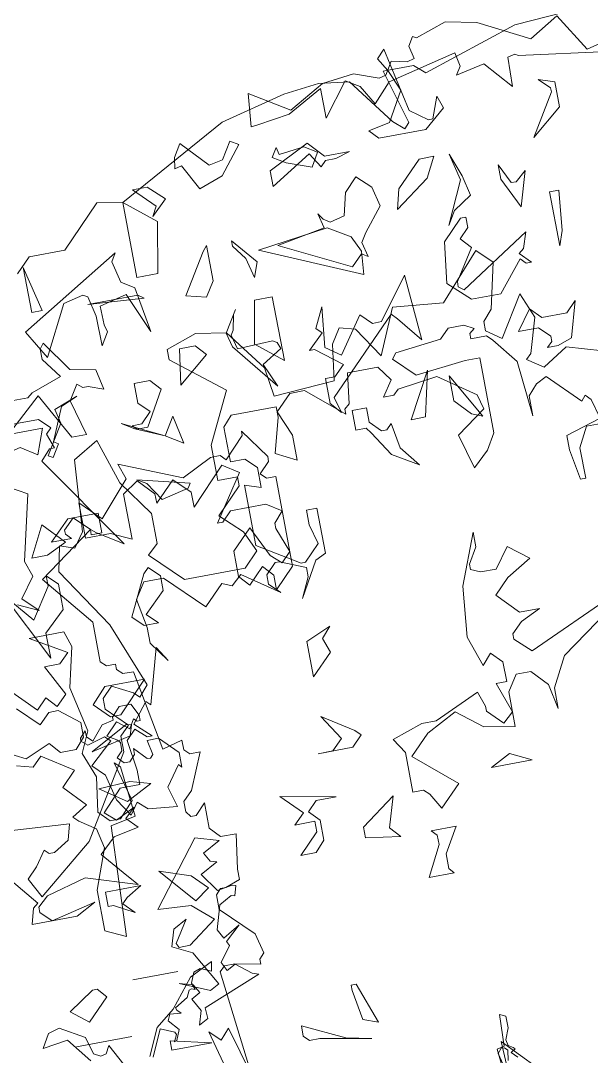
# Model space of a CAD drawing. Header units: millimetres. Extents: x 1418 to 1811, y 1796 to 1956.
# Drawn here: x 1475.98 to 1476.612, y 1837.117 to 1838.265 of the extents above; entities that cross this region are included whole.
import ezdxf

# ---------------------------------------------------------------- set-up
doc = ezdxf.new("R2010")
doc.units = ezdxf.units.MM
doc.layers.add('ARBRE', color=251, linetype='Continuous', lineweight=13)
doc.layers.add('VEGETAIS', color=3, linetype='Continuous')

# ---------------------------------------------------------------- blocks, each defined once
blk = doc.blocks.new('WMF26', base_point=(0, 0.0008))
at = {"color": 85}
for points in [[(10.3277, -11.6096), (10.2264, -11.7108), (9.9786, -11.7108), (9.7028, -11.9875), (9.5274, -11.9578), (8.756, -12.3728), (8.3048, -12.4823), (8.0578, -12.5119), (7.8462, -12.4823), (7.6066, -12.162), (7.5342, -12.097), (7.4979, -12.1332), (7.6066, -12.5119), (7.395, -12.5119), (7.3226, -12.4461), (6.6606, -12.6568), (6.2095, -12.6857)], [(1.3848, -10.0008), (1.1452, -10.0008), (1.072, -9.9284), (1.1082, -9.8921), (1.072, -9.7892), (1.1082, -9.7892), (1.1749, -9.7168), (0.7237, -9.0548), (0.8974, -9.1643), (0.9345, -9.1931), (1.3198, -8.9165), (1.0357, -8.5666), (1.0357, -8.2908), (0.9995, -8.2546), (0.9345, -8.2546), (0.9345, -8.2183), (0.8974, -8.1813), (0.825, -8.1813), (0.7237, -7.6214), (0.5846, -7.6577), (0.5846, -7.5918), (0.5483, -7.5556), (0.4759, -7.5556), (0.5846, -7.3078), (0.6496, -7.2427), (0.6496, -7.1703), (0.6208, -7.1332), (0.5846, -7.1332), (0.5121, -7.2065), (0.5121, -7.0319), (0.4462, -6.9595), (0.3376, -6.9595), (0.3738, -6.7191), (0.3738, -6.6458), (0.4759, -6.6096), (0.5121, -6.6096), (0.5483, -6.5734), (0.5483, -6.4713), (0.3376, -6.2605), (0.3013, -6.1222), (0.3376, -6.0851), (0.3376, -6.0489), (0.5121, -6.0851), (0.5846, -6.0851), (0.6208, -6.0489), (0.5483, -5.387)]]:
    blk.add_lwpolyline(points, dxfattribs=at)
at = {"color": 63}
for points in [[(11.0884, -7.8684), (10.6735, -7.8396), (10.7031, -7.7301), (10.8118, -7.6643), (10.848, -7.6643), (10.8768, -7.6939), (10.9501, -7.5918), (11.0226, -7.5193), (10.9501, -7.381), (10.564, -7.6939), (10.2157, -8.2546), (10.2157, -8.3632), (10.1498, -8.4291), (10.2882, -8.5666), (10.2882, -8.6407), (10.2157, -8.7132), (10.0766, -8.6407), (10.0403, -8.6028), (9.9745, -8.6769), (10.1498, -9.1281), (10.4257, -9.5496), (10.3894, -9.7242), (10.2882, -9.688), (10.2157, -9.7892), (10.1787, -10.284), (10.0041, -10.387), (9.902, -10.0733), (9.7283, -9.8255), (9.7283, -9.6155), (9.8008, -9.5496), (9.5892, -9.3381), (9.1668, -9.3381), (9.0655, -9.4401), (9.1306, -9.5859), (9.2771, -9.7242), (9.1018, -9.8996), (9.1018, -9.9646), (9.2401, -9.9646), (9.2401, -10.2116), (9.0655, -10.5607), (9.4146, -10.8381), (9.4146, -10.9106), (9.203, -10.983), (8.9931, -10.9468), (8.7823, -10.6628), (8.7519, -10.4594), (8.3303, -10.4882), (8.2941, -10.736), (8.2282, -10.8381), (8.1195, -10.8085), (7.9812, -10.5977), (7.8429, -10.9106), (7.4938, -10.8744), (7.2098, -11.1872), (7.1085, -11.0851), (7.181, -10.7723), (7.246, -10.699), (7.246, -10.634), (7.1447, -10.5607), (6.9694, -10.8381), (6.8969, -10.6628), (6.9694, -10.4232), (7.0064, -10.387), (6.8969, -10.3145), (6.7224, -10.4232), (6.482, -10.3507)], [(1.5561, -9.6517), (1.3091, -9.5134), (1.4178, -9.0622), (1.3815, -8.9527), (1.4836, -8.8144), (1.3815, -8.7132), (1.5198, -8.7782)], [(1.7965, -8.327), (1.5198, -8.043), (1.4466, -8.1154), (1.3815, -8.043), (1.3091, -8.1154), (1.4178, -8.327), (1.3091, -8.327), (1.2432, -8.3929), (1.4836, -8.5378), (1.2432, -8.5378), (1.207, -8.4291), (1.2728, -8.1525), (1.207, -7.8396), (1.2728, -7.6939), (1.207, -7.5193), (1.2432, -7.2789), (1.1708, -7.2065), (1.0975, -7.2065), (0.9962, -7.3152), (1.0687, -7.5918), (1.0324, -7.5556), (0.9962, -7.2065), (1.1708, -7.1703), (1.207, -6.4054), (1.3453, -6.4713), (1.3453, -6.7553), (1.2432, -7.0319), (1.2728, -7.1703), (1.3815, -7.2427), (1.4178, -7.2789), (1.3091, -7.344), (1.4466, -7.4905), (1.3453, -7.5918), (1.5561, -7.7301), (1.6219, -7.6643), (1.7306, -7.6939)], [(1.8689, -7.8396), (1.6582, -7.7301), (1.4836, -7.8034), (1.4178, -7.7301), (1.3091, -7.7301), (1.2432, -7.8034), (1.2432, -7.9055), (1.3815, -8.0142), (1.4466, -8.0142), (1.5198, -7.9417), (1.6582, -8.0792)], [(6.5849, -9.8625), (6.6862, -9.8625), (6.7586, -9.7242), (6.7586, -9.5134), (6.7948, -9.5134), (6.8311, -9.7242), (6.8311, -9.8255), (6.5849, -9.8996), (6.6211, -10.037), (6.6573, -10.0733), (6.6862, -10.037), (6.8969, -10.2478), (6.9694, -10.2116), (7.0352, -10.1391), (7.0352, -10.0008), (7.0723, -10.387), (7.2098, -10.5607), (7.246, -10.5977), (7.3555, -10.5977), (7.3555, -10.634), (7.3193, -10.6628), (7.3843, -10.699), (7.4938, -10.699), (7.5597, -10.634), (7.8791, -10.5977), (7.9088, -10.5607), (7.7696, -10.4232), (7.4205, -10.4594), (7.3193, -10.4594), (7.3193, -9.9358), (7.3843, -9.8255), (7.4938, -9.7242), (7.5597, -9.9646), (7.3555, -10.1103), (7.3843, -10.2116), (7.6321, -10.387), (7.9088, -10.3507), (7.945, -10.3145), (8.0175, -10.3145), (7.945, -10.4232), (8.0175, -10.5245), (8.2282, -10.5245), (8.2579, -10.3145), (8.2941, -10.284), (8.2941, -10.2478), (8.5419, -10.4594), (8.6432, -10.4594), (8.7519, -10.3507), (8.6794, -10.1754), (8.6794, -10.0008), (8.8185, -10.0733), (8.7519, -10.3145), (8.7519, -10.387), (9.0655, -10.387), (9.1306, -10.3145), (9.1306, -10.0733), (9.0293, -10.0733), (8.956, -10.0008), (8.956, -9.8625), (9.0655, -9.8996), (9.0655, -9.4772), (8.7823, -9.3018), (8.7519, -9.3018), (8.6432, -9.4113), (8.6794, -9.5496), (8.6794, -9.6517), (8.6069, -9.6517), (8.6069, -9.3381), (8.6794, -9.3018), (8.8185, -9.0622), (8.7519, -9.2006), (8.7519, -9.2656), (8.9272, -9.3381), (8.956, -9.3381), (9.0293, -9.2656), (9.0293, -9.2006), (8.956, -9.1281), (9.203, -9.3018), (9.2771, -9.2368), (9.3422, -9.2656), (9.4805, -9.1281), (9.7283, -9.3751), (9.8658, -9.3751), (9.9382, -9.2656), (9.902, -9.0622), (9.902, -8.9527), (9.8008, -8.8144), (9.8658, -8.9165), (9.9745, -8.5378), (10.0041, -8.5666), (10.1128, -8.4291), (10.0041, -8.327), (10.0403, -8.327), (10.1128, -8.3929), (10.1787, -8.327), (10.1498, -8.1154), (10.1498, -8.0142), (10.2882, -8.0142), (10.4257, -7.8684), (10.3532, -7.8034), (10.2157, -7.8684), (10.2882, -7.8034), (10.2157, -7.7301), (10.3894, -7.6939), (10.4989, -7.5918), (10.3532, -7.4181), (10.2882, -7.344), (10.6372, -7.4543), (10.9131, -7.381), (10.9863, -7.3152), (10.9863, -7.2789), (10.9131, -7.2065), (10.601, -7.2789), (10.7393, -7.2065), (11.0522, -7.2065), (11.0226, -7.3152), (10.9863, -7.344), (11.4737, -7.9417)], [(8.0183, -5.6891), (8.0076, -5.7575), (8.0282, -5.7789), (8.0496, -5.7789), (8.0784, -5.7476), (8.0578, -5.6669)], [(8.0685, -5.6784), (8.0784, -5.7789), (8.0282, -5.7896), (8.0183, -6.0086), (7.9779, -5.9896), (7.9779, -5.9081), (8.0076, -5.8291), (7.9993, -5.7896), (7.9681, -5.7682), (7.9574, -5.7575), (7.9886, -5.7393), (7.9491, -5.6973)], [(0.7739, -4.9975), (0.7377, -4.9975), (0.7015, -5.0272), (0.7739, -5.0996), (0.6644, -5.2371), (0.7739, -5.6595), (0.7015, -5.587), (0.6356, -5.6595), (0.4899, -5.1358), (0.5994, -5.0996), (0.7377, -4.9613), (0.7015, -4.823), (0.7739, -4.823), (0.7739, -4.9975), (0.7739, -4.9975)], [(1.6046, -5.6125), (1.7347, -5.783), (1.9109, -5.7566), (1.8558, -5.8521), (1.7759, -5.8735), (1.6104, -5.7772), (1.5775, -5.6578), (1.5322, -5.6315), (1.4927, -5.6422), (1.4639, -5.6932), (1.3865, -5.5467)], [(0.5821, -6.8706), (0.5475, -6.8072), (0.5039, -6.794), (0.6241, -6.729), (0.5352, -6.6013), (0.4289, -6.6178), (0.4051, -6.6104), (0.4257, -6.5421), (0.4495, -6.5495), (0.5384, -6.5009), (0.5878, -6.3354), (0.5541, -6.272), (0.4322, -6.3412), (0.5401, -6.2465), (0.5236, -6.2152), (0.6018, -6.1115), (0.573, -6.0489), (0.5096, -6.0827), (0.4075, -5.9987), (0.3639, -5.9855), (0.7682, -5.8258), (0.764, -5.75), (0.8274, -5.7163), (0.7986, -5.8134), (0.8464, -5.9015), (0.783, -5.9361), (0.8184, -5.9946), (0.9106, -6.0226), (0.7089, -5.9353), (0.6447, -5.969), (0.7797, -6.2119), (0.9139, -6.2786), (0.8785, -6.3955), (0.7838, -6.4466), (0.8818, -6.2959), (0.8653, -6.2638), (0.7896, -6.2679), (0.592, -6.4103), (0.7319, -6.533), (0.9608, -6.5487), (0.6224, -6.9842), (0.4611, -6.9356), (0.5821, -6.8706), (0.5821, -6.8706)], [(1.2984, -5.7253), (1.6837, -5.7253), (1.2984, -5.7253), (1.2984, -5.7253)], [(1.0283, -7.3135), (1.2053, -7.4354), (0.9888, -7.4469), (0.8497, -7.4049), (1.0283, -7.3135), (1.0283, -7.3135)], [(0.9271, -7.754), (1.2037, -7.6931), (0.9411, -7.8347), (0.9056, -7.8248), (0.9271, -7.754), (0.9271, -7.754)]]:
    blk.add_lwpolyline(points, dxfattribs=at)
at = {"color": 106}
for points in [[(8.1805, -4.9448), (8.1302, -4.986), (8.1195, -5.0881), (8.3427, -5.0856), (8.3707, -5.0626), (8.3501, -5.2099), (8.4011, -5.2157), (8.4373, -5.3647), (8.285, -5.1317), (8.1607, -5.1391), (8.1805, -5.4413), (8.0784, -5.4306), (8.0273, -5.4718), (8.0422, -5.825), (7.7252, -5.4915), (7.9434, -5.5401), (7.9944, -5.5459), (8.066, -4.8609), (7.9746, -4.7933), (8.071, -4.809), (8.1805, -4.9448), (8.1805, -4.9448)], [(10.2099, -6.4589), (10.3417, -6.3544), (10.4281, -6.1683)], [(10.4051, -6.1609), (10.3219, -6.342), (10.2272, -6.3017), (10.2206, -6.2844), (10.2429, -6.2366), (10.2256, -6.2432), (10.1959, -6.3132), (10.2585, -6.3856), (10.2379, -6.4285), (10.1605, -6.421), (10.1861, -6.4474), (10.1927, -6.4647), (10.1004, -6.519), (10.0782, -6.5668), (10.0609, -6.5734), (10.037, -6.5627), (10.0543, -6.6112), (10.0247, -6.6812), (9.9761, -6.6993), (9.9045, -6.6664), (9.8921, -6.7306), (10.0535, -6.6516), (10.2099, -6.4589), (10.2099, -6.4589)], [(9.3315, -6.0744), (9.3677, -6.1115), (9.3677, -6.1839), (9.0836, -6.0456), (8.9091, -6.0094), (9.259, -6.0744), (9.3315, -6.0744), (9.3315, -6.0744)], [(8.9816, -6.3585), (8.9816, -6.3947), (8.9453, -6.3947), (8.8441, -6.1115), (8.9453, -6.1477), (8.9816, -6.3585), (8.9816, -6.3585)], [(10.27, -6.2498), (9.9926, -6.1839), (10.27, -6.1839), (10.27, -6.2498), (10.27, -6.2498)], [(10.7286, -6.6886), (10.6973, -6.6886), (10.6422, -6.6269), (10.7904, -6.4779), (10.9073, -6.5717), (10.7286, -6.6886), (10.7286, -6.6886)], [(10.1317, -6.7076), (10.4438, -6.7076), (10.1317, -6.7076), (10.1317, -6.7076)], [(8.2101, -7.232), (8.2101, -7.2971), (8.2463, -7.3333), (8.0726, -7.3333), (8.1739, -7.1587), (8.1739, -7.0575), (8.1451, -7.0212), (8.3196, -7.0212), (8.2101, -7.232), (8.2101, -7.232)], [(9.9201, -7.3333), (9.8189, -7.232), (9.9201, -7.1587), (10.1317, -7.4066), (9.9201, -7.3333), (9.9201, -7.3333)], [(10.517, -7.232), (10.517, -7.3333), (10.27, -7.3333), (10.3787, -7.2682), (10.4149, -7.232), (10.3425, -7.1587), (10.4808, -7.232), (10.517, -7.232), (10.517, -7.232)], [(8.6975, -7.4428), (8.4579, -7.6173), (8.5238, -7.4066), (8.4579, -7.3333), (8.6975, -7.3703), (8.6975, -7.4428), (8.6975, -7.4428)], [(9.0178, -7.4724), (9.0178, -7.5449), (9.1561, -7.5449), (9.0836, -7.6173), (9.2211, -7.7556), (8.8441, -7.6832), (8.9816, -7.6832), (9.0474, -7.6173), (8.9816, -7.5449), (8.9816, -7.4066), (9.0474, -7.3333), (9.1561, -7.3333), (9.0178, -7.4724), (9.0178, -7.4724)], [(8.2463, -7.6173), (8.3196, -7.6173), (8.3196, -7.894), (8.3855, -7.996), (8.1739, -8.0685), (8.0726, -8.0685), (7.7589, -8.2076), (7.7227, -8.1047), (7.7227, -8.0685), (7.6214, -7.9672), (7.5482, -8.0323), (7.6214, -8.2439), (7.5482, -8.2439), (7.5482, -8.3814), (7.6214, -8.4546), (7.6865, -8.3814), (7.7589, -8.5921), (7.7227, -8.942), (7.5852, -9.2911), (7.5852, -9.1899), (7.6503, -9.0804), (7.6503, -9.0441), (7.5852, -9.0145), (7.4757, -9.0145), (7.3736, -9.1528), (7.2353, -9.0441), (7.4098, -8.942), (7.5119, -8.8399), (7.3736, -8.695), (7.2353, -8.695), (7.3736, -8.6292), (7.4469, -8.5559), (7.4469, -8.5197), (7.3374, -8.4176), (6.7117, -8.695)], [(6.7767, -8.5921), (7.1266, -8.3451), (7.2353, -8.141), (7.2353, -7.996), (7.2715, -8.1706), (7.3736, -8.2801), (7.4757, -8.2801), (7.5482, -8.1706), (7.5482, -7.9302), (7.7589, -7.9672), (7.9343, -8.1047), (8.1451, -7.996), (8.2826, -7.8577), (7.9993, -7.6173), (8.1451, -7.4724), (8.2101, -7.5811), (8.2463, -7.6173), (8.2463, -7.6173)], [(7.6214, -7.7556), (7.4757, -7.6832), (7.7589, -7.6832), (7.6214, -7.7556), (7.6214, -7.7556)], [(10.1894, -7.8981), (10.2478, -7.8182), (10.3277, -7.9401), (10.3697, -8.1204), (10.4495, -8.2011), (10.2898, -8.3443), (10.3277, -8.3814), (10.4495, -8.3443), (10.4915, -8.3814), (10.4915, -8.4028), (10.4495, -8.4448), (10.4495, -8.4028), (10.4117, -8.3649), (10.3277, -8.4653), (10.2478, -8.4826), (10.2478, -8.5032), (10.1894, -8.5666), (10.1087, -8.5666), (10.0667, -8.4826), (10.0667, -8.4448), (10.0873, -8.4448), (10.1087, -8.4653), (10.1474, -8.4028), (10.2272, -8.4653), (10.3112, -8.3814), (10.2478, -8.3443), (10.2272, -8.3229), (10.2272, -8.2644), (10.2692, -8.2225), (10.2272, -8.1796), (10.1894, -8.1796), (10.1474, -8.2225), (10.1474, -8.2644), (10.0667, -8.1796), (10.0453, -8.1796), (10.0247, -8.2011), (10.0453, -8.3023), (9.9654, -8.3023), (9.8444, -8.1796), (9.8444, -8.0784), (9.865, -8.0998), (9.9654, -7.9615), (9.9234, -7.8182), (10.1251, -7.8396), (10.1894, -7.8981), (10.1894, -7.8981)], [(1.1386, -8.0092), (1.0357, -8.1179), (0.7599, -8.1179), (0.9633, -7.9071), (1.0357, -7.9071), (1.1386, -8.0092), (1.1386, -8.0092)], [(8.8078, -7.996), (8.7337, -8.0685), (8.8441, -8.2439), (8.6325, -8.1047), (8.5962, -8.0685), (8.6687, -7.996), (8.9091, -7.996), (8.8078, -7.996), (8.8078, -7.996)], [(8.6687, -8.8399), (8.7337, -8.7675), (8.6975, -8.6654), (8.8441, -8.5197), (8.8441, -8.7675), (8.6687, -8.8399), (8.6687, -8.8399)], [(10.6554, -9.2549), (10.517, -9.4665), (10.517, -9.5389), (10.4438, -9.4665), (10.4438, -9.2911), (10.5903, -9.1528), (10.5903, -8.9783), (10.8299, -9.4665), (10.6554, -9.2549), (10.6554, -9.2549)], [(9.9926, -9.1528), (9.8551, -9.4294), (9.8189, -9.4665), (9.7464, -9.3932), (9.7464, -9.2911), (9.8913, -9.1528), (9.8189, -9.0804), (9.9201, -9.0804), (9.9926, -9.1528), (9.9926, -9.1528)], [(0.9345, -9.1931), (1.0357, -9.2944), (1.1082, -9.222), (1.1082, -9.1931), (1.072, -9.1569), (1.2111, -9.1569), (1.072, -9.2944), (0.8612, -9.2944), (0.8612, -9.1569), (0.9345, -9.1569), (0.9345, -9.1931), (0.9345, -9.1931)], [(9.0474, -9.3273), (9.1561, -9.2187), (9.2211, -9.2911), (9.2211, -9.4665), (9.0836, -9.604), (8.9816, -9.3932), (8.9091, -9.3273), (8.8441, -9.3932), (8.9091, -9.5678), (8.9091, -9.604), (8.8441, -9.6773), (8.9453, -9.7423), (9.1923, -9.7423), (9.259, -9.6773), (9.2952, -9.6773), (9.0836, -9.9901), (9.1923, -10.0626), (9.4327, -9.8148), (9.4327, -9.9177), (9.5422, -10.0263), (9.6797, -9.888), (9.6797, -9.9539), (9.7826, -10.0626), (9.8913, -9.9901), (9.8913, -9.6773), (10.0296, -9.7423), (10.2042, -9.7423), (10.2042, -9.9901), (10.0659, -9.851), (9.8551, -10.0914), (9.8913, -10.2009), (9.469, -10.0263), (9.259, -10.1284), (9.1923, -10.1284), (9.1561, -10.0914), (9.0178, -10.2371), (9.0178, -10.2659), (8.8729, -10.0626), (8.8729, -10.0263), (8.9453, -9.9539), (8.9091, -9.9177), (8.8441, -9.9177), (8.8441, -9.2911), (8.9816, -9.1528), (8.9816, -9.2549), (9.0474, -9.3273), (9.0474, -9.3273)], [(10.4808, -9.888), (10.3425, -9.7423), (10.4808, -9.6773), (10.5903, -9.6773), (10.4808, -9.888), (10.4808, -9.888)], [(1.6162, -9.7629), (1.6524, -9.7629), (1.3395, -9.9382), (1.1279, -9.9382), (1.1938, -9.7629), (1.3033, -9.8353), (1.6162, -9.7629), (1.6162, -9.7629)], [(8.1451, -10.0914), (8.1739, -10.1284), (8.2463, -10.1284), (8.2463, -10.2659), (8.1451, -10.2659), (8.1451, -10.1647), (8.0726, -10.0914), (8.0356, -10.0914), (7.9993, -10.1284), (7.9705, -9.9539), (7.861, -9.8148), (8.0356, -9.9177), (8.1451, -10.0914), (8.1451, -10.0914)], [(9.6377, -9.9053), (9.7217, -10.0338), (9.7835, -10.0716), (9.4286, -9.9811), (9.4476, -9.9506), (9.6377, -9.9053), (9.6377, -9.9053)], [(7.5482, -10.2009), (7.5482, -10.3763), (7.3736, -10.0626), (7.4469, -10.0914), (7.5482, -10.2009), (7.5482, -10.2009)], [(7.6865, -10.4413), (7.7589, -10.1284), (7.861, -10.1284), (7.6865, -10.4413), (7.6865, -10.4413)], [(8.3855, -10.5137), (8.3196, -10.5137), (8.2463, -10.5862), (8.4217, -10.7245), (8.4579, -10.7245), (8.3492, -10.8266), (8.3855, -10.8637), (8.3196, -11.0012), (8.3492, -10.7245), (8.2463, -10.6521), (8.0726, -10.8999), (7.9993, -10.8266), (7.9343, -10.8266), (7.7227, -11.1107), (7.6865, -10.6521), (7.8248, -10.8266), (7.861, -10.8637), (8.3492, -10.3763), (8.3196, -10.2659), (8.3855, -10.3392), (8.3855, -10.5137), (8.3855, -10.5137)], [(9.5373, -10.331), (9.7324, -10.4174), (9.8189, -10.4709), (9.5373, -10.331), (9.4607, -10.4545), (9.4204, -10.2577), (9.5373, -10.331), (9.5373, -10.331)], [(10.2964, -10.4322), (10.2651, -10.4133), (10.3186, -10.3269), (10.3499, -10.3458), (10.2239, -10.5492), (10.247, -10.6496), (10.0815, -10.7097), (10.1976, -10.6611), (10.2964, -10.4322), (10.2964, -10.4322)], [(9.7464, -10.4413), (9.6797, -10.4413), (9.6073, -10.5137), (9.6797, -10.5862), (9.6797, -10.7245), (9.5711, -10.7245), (9.5052, -10.6521), (9.6435, -10.4125), (9.7168, -10.4125), (9.7464, -10.4413), (9.7464, -10.4413)], [(6.8129, -10.4775), (6.8129, -10.5137), (6.8862, -10.5862), (7.0245, -10.5862), (6.9224, -10.7245), (6.85, -10.6521), (6.6754, -10.6521), (6.603, -10.7245), (6.6754, -10.4775), (6.7767, -10.4413), (6.85, -10.4413), (6.8129, -10.4775), (6.8129, -10.4775)], [(10.3425, -10.7616), (10.6191, -10.5137)], [(10.517, -10.7616), (10.4149, -10.7616), (10.3787, -10.7904), (10.168, -10.8637), (10.27, -11.0012), (10.27, -11.0736), (10.2404, -11.1107), (10.0947, -10.8999), (9.9201, -10.8637), (9.8913, -10.7245), (9.9926, -10.7616), (10.0296, -10.7616), (10.0659, -10.7904), (10.1317, -10.6883), (10.0659, -10.4413), (10.168, -10.4413), (10.3425, -10.7616), (10.3425, -10.7616)], [(8.9231, -11.0629), (8.9453, -10.9567), (8.9643, -10.9262), (8.9404, -10.8258), (8.6942, -10.8365), (8.6638, -10.8176), (8.6481, -10.7739), (8.7873, -10.6875), (8.7156, -10.5245), (8.9717, -10.8455), (8.9956, -10.9452), (8.9033, -11.0934), (8.9231, -11.0629), (8.9231, -11.0629)], [(8.7626, -11.1329), (8.6391, -11.1329), (8.6391, -10.6875), (8.8194, -10.8365), (8.7626, -11.1329), (8.7626, -11.1329)], [(9.2211, -10.8999), (9.1561, -10.8266), (9.3677, -10.6521), (9.3315, -10.8999), (9.2211, -10.8999), (9.2211, -10.8999)], [(6.067, -12.3604), (6.6746, -12.4452), (6.6993, -12.4601), (6.7487, -12.4485), (6.7545, -12.246), (6.92, -12.4345), (7.1167, -12.3926), (7.0822, -12.4494), (7.0995, -12.5457), (7.5803, -12.4321), (7.7029, -12.302), (7.782, -12.437), (7.875, -12.4946), (8.0496, -12.2682), (8.0504, -12.4749), (8.2941, -12.3423), (8.5189, -12.3102), (8.5658, -12.3045), (8.5452, -12.5325), (8.2784, -12.367), (8.0314, -12.5053), (7.81, -12.5309), (7.642, -12.4708), (7.5926, -12.4823), (7.5391, -12.5687), (7.4329, -12.5457), (7.3827, -12.558), (7.4033, -12.6478), (7.3654, -12.7095), (7.3407, -12.6947), (7.1258, -12.7663), (6.9134, -12.7211), (6.5709, -12.5432), (6.3667, -12.6651), (6.2045, -12.4016), (6.0637, -12.4362)], [(7.4469, -11.0012), (7.4098, -11.2852), (7.2715, -11.4235), (7.2353, -11.4235), (7.2353, -11.3511), (7.3003, -11.2852), (7.2353, -11.2127), (7.3736, -11.0012), (7.3736, -10.9649), (7.3374, -10.9361), (6.85, -11.249), (6.8862, -11.1395), (6.9224, -11.1107), (6.85, -11.0374), (6.8862, -11.0374), (6.9224, -11.0736), (7.097, -10.8637), (7.3003, -10.8637), (7.4469, -11.0012), (7.4469, -11.0012)], [(9.641, -11.4219), (9.5546, -11.3683), (9.5019, -11.053), (9.6204, -11.3321), (9.8106, -11.2868), (9.8065, -11.1559), (9.7942, -11.1049), (9.8477, -11.0184), (9.8493, -11.2251), (9.8823, -11.3651), (9.9127, -11.384), (10.0527, -11.3511), (10.2314, -11.0077), (10.3474, -11.2078), (9.6427, -11.6285), (9.6764, -11.5725), (9.641, -11.4219), (9.641, -11.4219)], [(6.5734, -11.4886), (6.603, -11.2127), (6.6392, -11.1107), (6.6392, -11.4886), (6.5734, -11.4886), (6.5734, -11.4886)], [(7.9952, -11.1658), (7.9804, -11.3272), (8.0331, -11.4367), (8.1813, -11.5281), (8.6736, -11.4647), (7.9952, -11.1658), (7.9952, -11.1658)], [(9.0474, -11.5248), (9.0178, -11.561), (9.0178, -11.3148), (9.0836, -11.2127), (9.2211, -11.249), (9.0474, -11.5248), (9.0474, -11.5248)], [(8.5378, -11.4713), (8.2035, -11.5314), (8.2274, -11.6326), (8.1986, -11.5906), (8.1541, -11.5618), (8.0529, -11.5865), (8.0133, -11.7413), (7.9244, -11.8343), (7.8306, -11.7454), (7.7976, -11.6088), (7.9285, -11.4474), (7.9672, -11.3848), (7.9434, -11.2835), (7.9837, -11.3082), (8.0611, -11.2333), (8.5378, -11.4713), (8.5378, -11.4713)], [(8.8441, -11.5248), (8.8441, -11.561), (8.6975, -11.3873), (8.7337, -11.2852), (8.77, -11.4235), (8.8441, -11.5248), (8.8441, -11.5248)], [(9.5422, -11.3148), (9.5052, -11.2852), (9.8913, -11.3148), (9.5422, -11.3148), (9.5422, -11.3148)], [(10.2799, -11.6458), (10.2075, -11.3321), (10.2799, -11.3321), (10.2799, -11.6458), (10.2799, -11.6458)], [(6.9513, -11.7364), (6.8862, -11.5989), (6.85, -11.5989), (6.7767, -11.6639), (6.85, -11.4235), (6.9513, -11.6351), (6.9513, -11.7364), (6.9513, -11.7364)], [(7.1752, -11.5651), (7.3028, -11.482), (7.3604, -11.3889), (7.223, -11.6812), (7.2682, -11.8706), (7.2081, -11.7059), (7.1752, -11.5651), (7.1752, -11.5651)], [(9.3817, -11.4342), (9.5274, -11.4342), (9.5274, -11.9578), (9.3166, -11.7841), (9.3817, -11.4342), (9.3817, -11.4342)], [(7.4757, -11.8747), (7.3736, -11.8747), (7.4469, -11.7364), (7.6865, -11.561), (7.6503, -11.7001), (7.4757, -11.8747), (7.4757, -11.8747)], [(9.4451, -12.0303), (9.343, -12.0303), (9.2343, -11.9274), (9.343, -11.8261), (9.3068, -11.8912), (9.4451, -12.0303), (9.4451, -12.0303)], [(6.5001, -12.1875), (6.5734, -12.26), (6.4639, -12.2238), (6.4639, -12.0492), (6.6754, -11.8747), (6.5001, -12.1587), (6.5001, -12.1875), (6.5001, -12.1875)], [(8.2101, -12.1225), (8.1088, -12.013), (7.9343, -12.013), (8.0356, -11.9834), (8.1088, -11.9834), (8.1451, -11.9471), (8.2101, -12.0492), (8.4942, -11.8747), (8.4942, -11.9834), (8.2101, -12.1225), (8.2101, -12.1225)], [(8.2076, -11.9554), (8.3764, -12.0171), (8.4629, -12.0706), (8.4242, -12.1324), (8.4126, -12.0822), (8.2373, -12.1027), (8.1508, -12.0492), (8.2076, -11.9554), (8.2076, -11.9554)], [(8.8243, -12.0114), (8.9898, -11.9513), (9.0845, -12.1299), (9.1339, -12.1184), (9.1207, -12.195), (9.0672, -12.2814), (8.8976, -12.1003), (8.8013, -12.1176), (8.728, -12.2345), (8.6728, -12.2007), (8.8243, -12.0114), (8.8243, -12.0114)], [(7.7779, -12.1274), (7.6297, -12.1579), (7.5119, -12.3621), (7.5737, -12.5111), (7.6297, -12.6033), (7.5737, -12.6593), (7.4815, -12.2139), (7.3629, -12.1274), (7.3325, -12.1274), (7.2765, -12.2756), (7.246, -12.1892), (7.3942, -12.0657), (7.7219, -12.0657), (7.7779, -12.1274), (7.7779, -12.1274)]]:
    blk.add_lwpolyline(points, dxfattribs=at)
blk = doc.blocks.new('T2_02')
at = {"xscale": 0.3499999999999943, "yscale": 0.3499999999999943, "zscale": 0.3499999999999943}
blk.add_blockref('WMF26', (-2.2399, 1.997), dxfattribs=at)

msp = doc.modelspace()

# ---------------------------------------------------------------- linework, layer by layer
at = {"layer": 'VEGETAIS'}
msp.add_spline([(1489.2248, 1838.5989), (1485.1947, 1835.4551), (1481.1541, 1837.0435), (1477.7252, 1834.0348), (1473.504, 1839.0618), (1479.8711, 1839.0619), (1489.2248, 1838.5989)], degree=3, dxfattribs=at)

# ---------------------------------------------------------------- block references
at = {"layer": 'ARBRE', "xscale": 0.4621142716754233, "yscale": 0.4621142716754233, "zscale": 0.4621142716754233, "rotation": 190.6551472559353}
for p in [(1476.7771, 1837.1631), (1475.2927, 1836.9828)]:
    msp.add_blockref('T2_02', p, dxfattribs=at)

doc.saveas('drawing.dxf')
